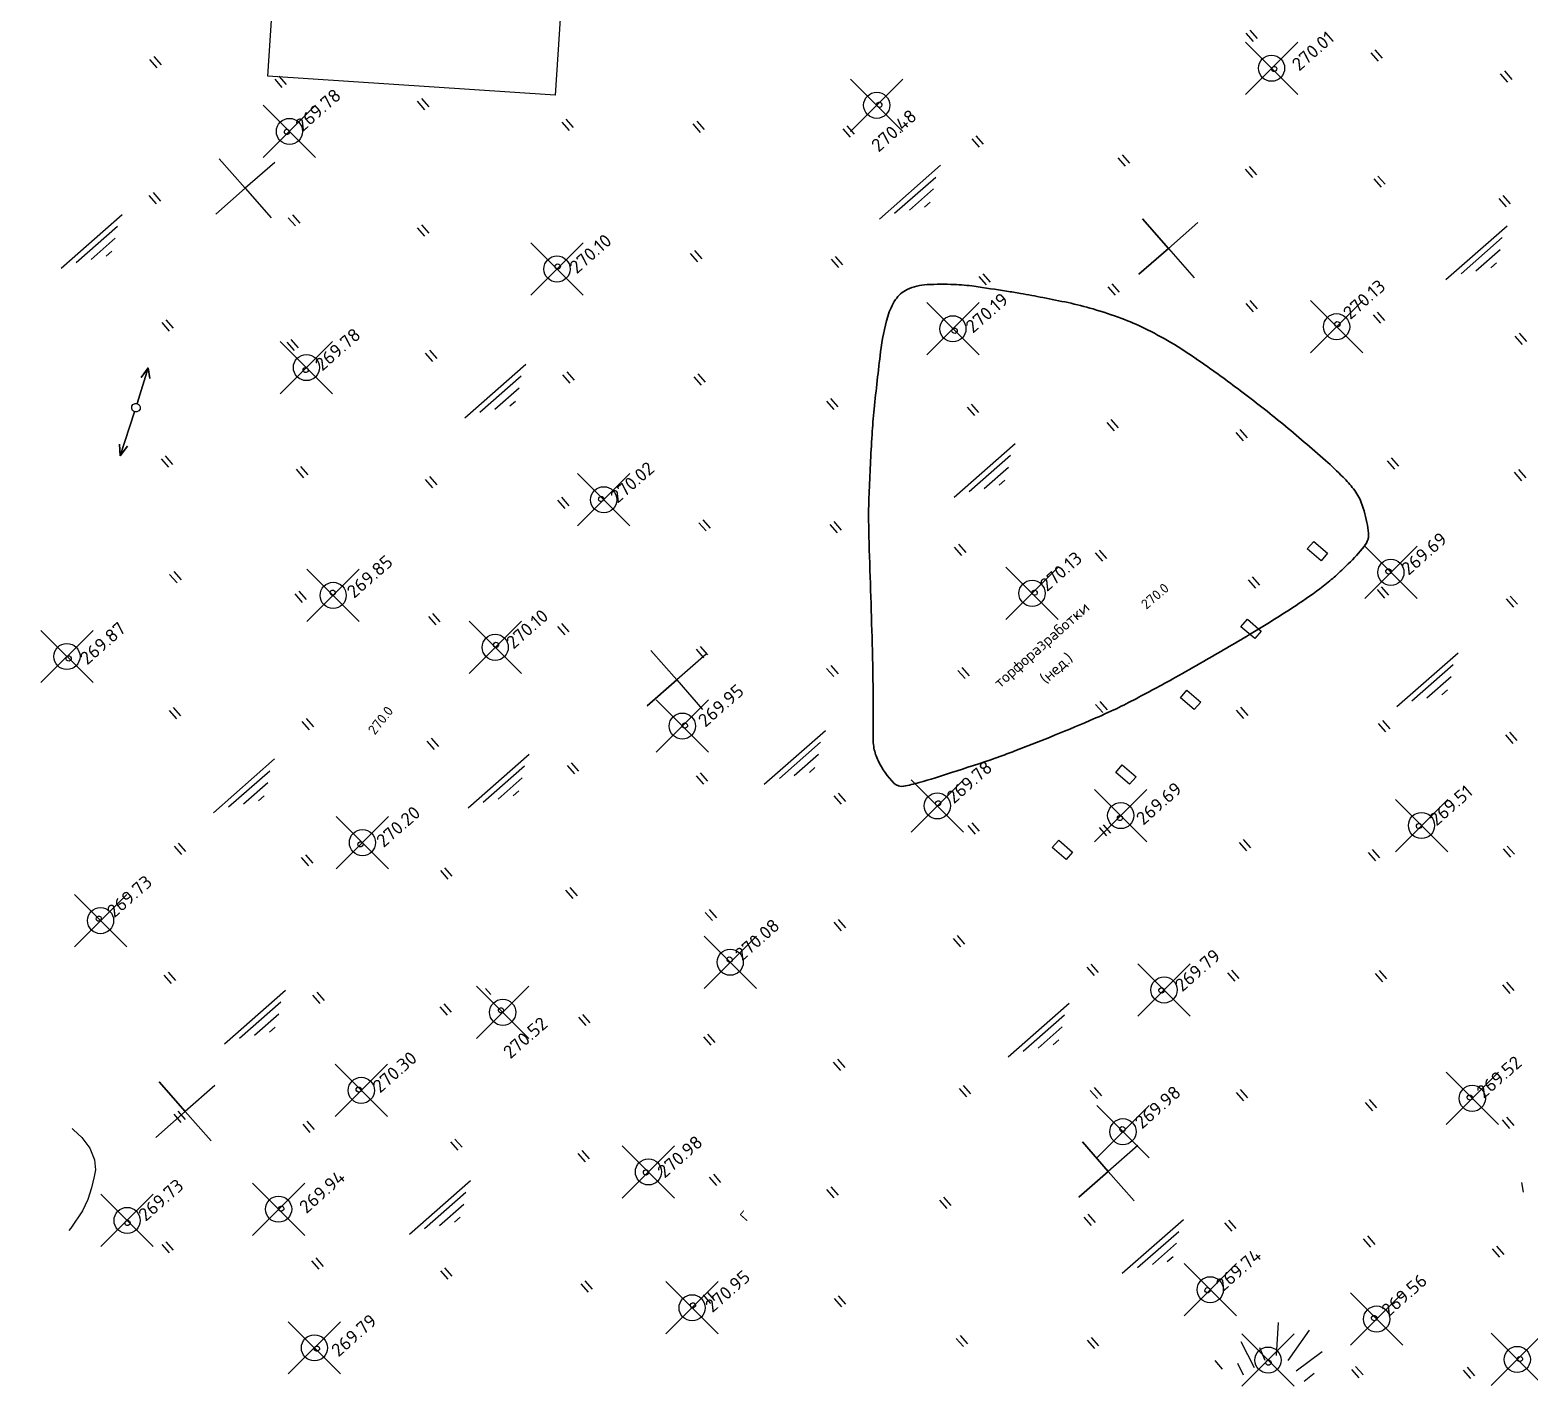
# Model space of a CAD drawing. Header units: metres. Extents: x 35735 to 36074, y 36133 to 36366.
# Drawn here: x 35735 to 35849.6, y 36137.4 to 36241.9 of the extents above; entities that cross this region are included whole.
import ezdxf

# ---------------------------------------------------------------- set-up
doc = ezdxf.new("R2010")
doc.units = ezdxf.units.M
doc.header["$LTSCALE"] = 5
doc.header["$PDMODE"] = 35
doc.header["$PDSIZE"] = 2
for name, color, linetype in [('Рельеф', 7, 'Continuous'), ('Строения_сооружения', 4, 'Continuous'), ('Точки-рельеф', 7, 'Continuous')]:
    doc.layers.add(name, color=color, linetype=linetype)
doc.layers.add('Структурные линии', color=97, linetype='Continuous', lineweight=30)
doc.styles.get("Standard").update_dxf_attribs({"font": 'simplex.shx'})

msp = doc.modelspace()

# ---------------------------------------------------------------- linework, layer by layer
at = {"layer": 'Рельеф', "color": 7, "flags": 128}
for points in [[(35827.9, 36241.63), (35828.46, 36241)], [(35828.22, 36241.85), (35828.78, 36241.22)], [(35744.44, 36239.84), (35745, 36239.21)], [(35837.46, 36240.14), (35838.03, 36239.5)], [(35837.78, 36240.36), (35838.34, 36239.72)], [(35744.12, 36239.62), (35744.68, 36238.99)], [(35830.22, 36239.02), (35830.27, 36238.93), (35830.26, 36238.82), (35830.2, 36238.74), (35830.11, 36238.69), (35830.01, 36238.7), (35829.92, 36238.76), (35829.87, 36238.85), (35829.88, 36238.95), (35829.94, 36239.04), (35830.03, 36239.08), (35830.13, 36239.08), (35830.22, 36239.02)], [(35847.36, 36238.52), (35847.92, 36237.88)], [(35847.68, 36238.74), (35848.24, 36238.1)], [(35753.68, 36238.12), (35754.24, 36237.49)], [(35754, 36238.34), (35754.56, 36237.71)], [(35764.58, 36236.42), (35765.14, 36235.78)], [(35764.9, 36236.64), (35765.46, 36236)], [(35800.05, 36236.29), (35800.1, 36236.2), (35800.09, 36236.09), (35800.03, 36236.01), (35799.94, 36235.96), (35799.84, 36235.97), (35799.75, 36236.03), (35799.7, 36236.12), (35799.71, 36236.22), (35799.77, 36236.31), (35799.86, 36236.35), (35799.96, 36236.35), (35800.05, 36236.29)], [(35775.94, 36235.06), (35776.5, 36234.42)], [(35754.76, 36234.21), (35754.81, 36234.12), (35754.8, 36234.02), (35754.75, 36233.93), (35754.65, 36233.89), (35754.55, 36233.89), (35754.46, 36233.95), (35754.42, 36234.04), (35754.42, 36234.15), (35754.48, 36234.23), (35754.57, 36234.28), (35754.68, 36234.27), (35754.76, 36234.21)], [(35775.63, 36234.84), (35776.19, 36234.2)], [(35785.65, 36234.69), (35786.21, 36234.05)], [(35785.96, 36234.91), (35786.52, 36234.27)], [(35797.11, 36234.32), (35797.67, 36233.68)], [(35797.42, 36234.54), (35797.98, 36233.91)], [(35806.96, 36233.56), (35807.52, 36232.92)], [(35807.28, 36233.78), (35807.84, 36233.14)], [(35753.68, 36231.74), (35751.42, 36229.77), (35749.44, 36232.02), (35751.42, 36229.77), (35749.17, 36227.79), (35751.42, 36229.77), (35753.4, 36227.51)], [(35818.13, 36232.11), (35818.69, 36231.47)], [(35818.45, 36232.33), (35819.01, 36231.69)], [(35799.91, 36227.42), (35804.58, 36231.53)], [(35801.06, 36227.86), (35804.21, 36230.63)], [(35827.86, 36231.23), (35828.42, 36230.59)], [(35828.17, 36231.45), (35828.73, 36230.81)], [(35837.69, 36230.49), (35838.25, 36229.86)], [(35838, 36230.71), (35838.56, 36230.08)], [(35744.39, 36229.44), (35744.95, 36228.8)], [(35802.2, 36228.09), (35804.05, 36229.72)], [(35744.07, 36229.22), (35744.63, 36228.58)], [(35803.35, 36228.33), (35803.78, 36228.71)], [(35847.25, 36228.99), (35847.81, 36228.36)], [(35847.56, 36229.21), (35848.12, 36228.58)], [(35737.35, 36223.67), (35742.02, 36227.78)], [(35754.72, 36227.52), (35755.28, 36226.89)], [(35755.04, 36227.74), (35755.6, 36227.11)], [(35824.24, 36227.16), (35821.99, 36225.18), (35820.01, 36227.44), (35821.99, 36225.18), (35819.73, 36223.2), (35821.99, 36225.18), (35823.97, 36222.93)], [(35738.51, 36224.11), (35741.66, 36226.88)], [(35739.65, 36224.34), (35741.5, 36225.97)], [(35764.58, 36226.76), (35765.14, 36226.12)], [(35764.9, 36226.98), (35765.46, 36226.34)], [(35843.21, 36222.79), (35847.88, 36226.9)], [(35844.36, 36223.23), (35847.51, 36226)], [(35740.79, 36224.58), (35741.23, 36224.96)], [(35785.45, 36224.8), (35786.01, 36224.16)], [(35785.77, 36225.02), (35786.33, 36224.38)], [(35845.5, 36223.47), (35847.35, 36225.09)], [(35775.47, 36223.93), (35775.52, 36223.83), (35775.51, 36223.73), (35775.45, 36223.64), (35775.36, 36223.6), (35775.26, 36223.6), (35775.17, 36223.66), (35775.13, 36223.75), (35775.13, 36223.86), (35775.19, 36223.94), (35775.28, 36223.99), (35775.39, 36223.98), (35775.47, 36223.93)], [(35796.21, 36224.35), (35796.77, 36223.71)], [(35796.52, 36224.57), (35797.08, 36223.93)], [(35846.65, 36223.7), (35847.08, 36224.08)], [(35807.51, 36223.02), (35808.07, 36222.38)], [(35807.82, 36223.24), (35808.38, 36222.6)], [(35817.68, 36222.47), (35818.24, 36221.83)], [(35817.36, 36222.25), (35817.93, 36221.61)], [(35827.91, 36220.97), (35828.47, 36220.33)], [(35828.23, 36221.19), (35828.79, 36220.55)], [(35837.95, 36220.31), (35838.51, 36219.67)], [(35745.05, 36219.5), (35745.61, 36218.86)], [(35745.36, 36219.72), (35745.92, 36219.08)], [(35805.8, 36219.01), (35805.85, 36218.92), (35805.84, 36218.82), (35805.78, 36218.73), (35805.69, 36218.68), (35805.59, 36218.69), (35805.5, 36218.75), (35805.45, 36218.84), (35805.46, 36218.94), (35805.52, 36219.03), (35805.61, 36219.08), (35805.71, 36219.07), (35805.8, 36219.01)], [(35835.06, 36219.51), (35835.11, 36219.42), (35835.1, 36219.32), (35835.04, 36219.23), (35834.95, 36219.18), (35834.85, 36219.19), (35834.76, 36219.25), (35834.71, 36219.34), (35834.72, 36219.44), (35834.78, 36219.53), (35834.87, 36219.58), (35834.98, 36219.57), (35835.06, 36219.51)], [(35837.64, 36220.09), (35838.2, 36219.45)], [(35754.61, 36218), (35755.17, 36217.36)], [(35754.92, 36218.22), (35755.48, 36217.58)], [(35848.48, 36218.47), (35849.04, 36217.83)], [(35848.8, 36218.69), (35849.36, 36218.05)], [(35765.19, 36217.18), (35765.75, 36216.54)], [(35765.51, 36217.4), (35766.07, 36216.76)], [(35743.32, 36213.22), (35743.4, 36213.07), (35743.39, 36212.9), (35743.29, 36212.76), (35743.14, 36212.68), (35742.97, 36212.69), (35741.86, 36209.31), (35741.83, 36210.22), (35741.86, 36209.31), (35742.44, 36210.05), (35741.86, 36209.31), (35742.97, 36212.69), (35742.82, 36212.79), (35742.75, 36212.94), (35742.76, 36213.11), (35742.85, 36213.25), (35743.01, 36213.33), (35743.18, 36213.32), (35744.01, 36216.04), (35743.47, 36215.31), (35744.01, 36216.04), (35744.15, 36215.23), (35744.01, 36216.04), (35743.18, 36213.32), (35743.32, 36213.22)], [(35756.2, 36216.02), (35756.25, 36215.92), (35756.24, 36215.82), (35756.18, 36215.73), (35756.09, 36215.69), (35755.99, 36215.69), (35755.9, 36215.75), (35755.85, 36215.85), (35755.86, 36215.95), (35755.92, 36216.03), (35756.01, 36216.08), (35756.11, 36216.07), (35756.2, 36216.02)], [(35768.22, 36212.22), (35772.89, 36216.33)], [(35776.01, 36215.74), (35776.57, 36215.1)], [(35786.03, 36215.59), (35786.59, 36214.95)], [(35769.37, 36212.66), (35772.53, 36215.43)], [(35770.52, 36212.89), (35772.36, 36214.52)], [(35775.69, 36215.52), (35776.25, 36214.88)], [(35785.72, 36215.37), (35786.28, 36214.73)], [(35771.66, 36213.13), (35772.09, 36213.51)], [(35795.85, 36213.49), (35796.41, 36212.85)], [(35796.17, 36213.71), (35796.73, 36213.07)], [(35806.61, 36213.04), (35807.17, 36212.4)], [(35806.92, 36213.26), (35807.48, 36212.62)], [(35817.29, 36211.88), (35817.85, 36211.24)], [(35817.6, 36212.1), (35818.16, 36211.46)], [(35827.15, 36211.11), (35827.71, 36210.47)], [(35827.46, 36211.33), (35828.02, 36210.69)], [(35805.61, 36206.16), (35810.29, 36210.27)], [(35745, 36209.09), (35745.56, 36208.45)], [(35745.31, 36209.31), (35745.87, 36208.67)], [(35806.77, 36206.6), (35809.92, 36209.37)], [(35838.71, 36208.94), (35839.27, 36208.31)], [(35839.02, 36209.16), (35839.58, 36208.53)], [(35755.33, 36208.29), (35755.89, 36207.65)], [(35755.65, 36208.51), (35756.21, 36207.87)], [(35765.51, 36207.74), (35766.07, 36207.1)], [(35807.91, 36206.83), (35809.76, 36208.45)], [(35848.43, 36208.06), (35848.99, 36207.42)], [(35848.75, 36208.28), (35849.31, 36207.64)], [(35765.19, 36207.52), (35765.75, 36206.88)], [(35809.05, 36207.07), (35809.49, 36207.45)], [(35775.3, 36205.93), (35775.86, 36205.29)], [(35775.61, 36206.15), (35776.17, 36205.51)], [(35778.79, 36206.15), (35778.84, 36206.06), (35778.83, 36205.96), (35778.77, 36205.87), (35778.68, 36205.82), (35778.58, 36205.83), (35778.49, 36205.89), (35778.44, 36205.98), (35778.45, 36206.08), (35778.51, 36206.17), (35778.6, 36206.22), (35778.7, 36206.21), (35778.79, 36206.15)], [(35786.09, 36204.21), (35786.65, 36203.58)], [(35786.41, 36204.43), (35786.97, 36203.8)], [(35796.43, 36204.29), (35796.99, 36203.65)], [(35796.12, 36204.06), (35796.68, 36203.43)], [(35805.63, 36202.35), (35806.19, 36201.71)], [(35805.95, 36202.57), (35806.51, 36201.93)], [(35816.39, 36201.9), (35816.95, 36201.26)], [(35816.7, 36202.12), (35817.27, 36201.48)], [(35745.65, 36200.26), (35746.22, 36199.62)], [(35745.97, 36200.48), (35746.53, 36199.84)], [(35828.08, 36199.85), (35828.64, 36199.21)], [(35828.4, 36200.07), (35828.96, 36199.43)], [(35838.96, 36200.61), (35839.01, 36200.52), (35839, 36200.41), (35838.94, 36200.33), (35838.85, 36200.28), (35838.75, 36200.29), (35838.66, 36200.34), (35838.61, 36200.44), (35838.62, 36200.54), (35838.68, 36200.63), (35838.77, 36200.67), (35838.87, 36200.67), (35838.96, 36200.61)], [(35755.21, 36198.76), (35755.78, 36198.12)], [(35755.53, 36198.98), (35756.09, 36198.34)], [(35758.26, 36198.98), (35758.3, 36198.89), (35758.3, 36198.78), (35758.24, 36198.7), (35758.15, 36198.65), (35758.04, 36198.66), (35757.96, 36198.71), (35757.91, 36198.81), (35757.92, 36198.91), (35757.97, 36199), (35758.07, 36199.04), (35758.17, 36199.04), (35758.26, 36198.98)], [(35811.92, 36198.98), (35811.96, 36198.89), (35811.95, 36198.79), (35811.9, 36198.7), (35811.8, 36198.66), (35811.7, 36198.66), (35811.62, 36198.72), (35811.57, 36198.81), (35811.58, 36198.92), (35811.63, 36199), (35811.73, 36199.05), (35811.83, 36199.04), (35811.92, 36198.98)], [(35837.94, 36199.09), (35838.5, 36198.45)], [(35838.26, 36199.31), (35838.82, 36198.67)], [(35848.12, 36198.6), (35848.68, 36197.97)], [(35765.75, 36197.26), (35766.31, 36196.62)], [(35847.81, 36198.38), (35848.37, 36197.74)], [(35765.44, 36197.04), (35766, 36196.4)], [(35775.3, 36196.27), (35775.86, 36195.64)], [(35775.61, 36196.49), (35776.17, 36195.86)], [(35770.76, 36195), (35770.8, 36194.91), (35770.8, 36194.81), (35770.74, 36194.72), (35770.65, 36194.68), (35770.54, 36194.68), (35770.46, 36194.74), (35770.41, 36194.83), (35770.42, 36194.94), (35770.48, 36195.02), (35770.57, 36195.07), (35770.67, 36195.06), (35770.76, 36195)], [(35738.08, 36193.96), (35738.13, 36193.87), (35738.12, 36193.77), (35738.06, 36193.68), (35737.97, 36193.63), (35737.87, 36193.64), (35737.78, 36193.7), (35737.74, 36193.79), (35737.74, 36193.89), (35737.8, 36193.98), (35737.89, 36194.03), (35738, 36194.02), (35738.08, 36193.96)], [(35786.67, 36194.17), (35784.41, 36192.19), (35782.43, 36194.45), (35784.41, 36192.19), (35782.16, 36190.21), (35784.41, 36192.19), (35786.39, 36189.94)], [(35785.89, 36194.53), (35786.45, 36193.89)], [(35786.21, 36194.75), (35786.77, 36194.11)], [(35839.45, 36190.16), (35844.13, 36194.26)], [(35795.87, 36193.07), (35796.43, 36192.44)], [(35796.19, 36193.29), (35796.75, 36192.66)], [(35805.9, 36192.92), (35806.46, 36192.29)], [(35806.21, 36193.14), (35806.77, 36192.51)], [(35840.61, 36190.59), (35843.76, 36193.36)], [(35841.75, 36190.83), (35843.6, 36192.45)], [(35816.74, 36190.54), (35817.3, 36189.91)], [(35842.89, 36191.06), (35843.33, 36191.44)], [(35745.61, 36189.85), (35746.17, 36189.21)], [(35745.92, 36190.07), (35746.48, 36189.44)], [(35756.08, 36189.23), (35756.64, 36188.6)], [(35816.43, 36190.32), (35816.99, 36189.69)], [(35827.18, 36189.88), (35827.74, 36189.24)], [(35827.5, 36190.1), (35828.06, 36189.46)], [(35755.76, 36189.01), (35756.32, 36188.38)], [(35785.19, 36188.83), (35785.24, 36188.74), (35785.23, 36188.64), (35785.17, 36188.55), (35785.08, 36188.5), (35784.98, 36188.51), (35784.89, 36188.57), (35784.84, 36188.66), (35784.85, 36188.76), (35784.91, 36188.85), (35785, 36188.9), (35785.1, 36188.89), (35785.19, 36188.83)], [(35791.1, 36184.21), (35795.78, 36188.32)], [(35838.03, 36188.86), (35838.59, 36188.22)], [(35838.35, 36189.08), (35838.91, 36188.44)], [(35848.07, 36188.2), (35848.63, 36187.56)], [(35765.32, 36187.51), (35765.88, 36186.88)], [(35765.64, 36187.73), (35766.2, 36187.1)], [(35792.26, 36184.65), (35795.41, 36187.42)], [(35847.76, 36187.98), (35848.32, 36187.34)], [(35749, 36182.04), (35753.67, 36186.15)], [(35768.46, 36182.41), (35773.14, 36186.52)], [(35776.35, 36185.86), (35776.91, 36185.22)], [(35793.4, 36184.88), (35795.25, 36186.51)], [(35750.15, 36182.48), (35753.31, 36185.25)], [(35769.62, 36182.85), (35772.77, 36185.62)], [(35770.76, 36183.08), (35772.61, 36184.71)], [(35776.03, 36185.64), (35776.59, 36185)], [(35785.89, 36184.87), (35786.45, 36184.23)], [(35786.21, 36185.09), (35786.77, 36184.45)], [(35794.55, 36185.12), (35794.98, 36185.5)], [(35751.3, 36182.71), (35753.15, 36184.34)], [(35771.9, 36183.32), (35772.34, 36183.7)], [(35796.75, 36183.54), (35797.31, 36182.9)], [(35752.44, 36182.95), (35752.87, 36183.33)], [(35796.43, 36183.32), (35796.99, 36182.68)], [(35804.54, 36182.88), (35804.59, 36182.79), (35804.58, 36182.69), (35804.53, 36182.6), (35804.43, 36182.56), (35804.33, 36182.56), (35804.24, 36182.62), (35804.2, 36182.71), (35804.21, 36182.82), (35804.26, 36182.9), (35804.36, 36182.95), (35804.46, 36182.94), (35804.54, 36182.88)], [(35806.98, 36181.27), (35807.54, 36180.63)], [(35818.43, 36181.76), (35818.48, 36181.67), (35818.47, 36181.57), (35818.41, 36181.48), (35818.32, 36181.44), (35818.22, 36181.44), (35818.13, 36181.5), (35818.09, 36181.59), (35818.09, 36181.7), (35818.15, 36181.78), (35818.24, 36181.83), (35818.35, 36181.82), (35818.43, 36181.76)], [(35841.3, 36181.15), (35841.34, 36181.06), (35841.33, 36180.96), (35841.28, 36180.87), (35841.18, 36180.82), (35841.08, 36180.83), (35840.99, 36180.89), (35840.95, 36180.98), (35840.96, 36181.09), (35841.01, 36181.17), (35841.11, 36181.22), (35841.21, 36181.21), (35841.3, 36181.15)], [(35806.67, 36181.05), (35807.23, 36180.41)], [(35816.69, 36180.9), (35817.25, 36180.26)], [(35817.01, 36181.12), (35817.57, 36180.48)], [(35745.99, 36179.49), (35746.55, 36178.85)], [(35746.3, 36179.71), (35746.86, 36179.07)], [(35760.39, 36179.75), (35760.44, 36179.66), (35760.43, 36179.56), (35760.37, 36179.47), (35760.28, 36179.43), (35760.17, 36179.43), (35760.09, 36179.49), (35760.04, 36179.58), (35760.05, 36179.69), (35760.11, 36179.77), (35760.2, 36179.82), (35760.3, 36179.81), (35760.39, 36179.75)], [(35827.41, 36179.77), (35827.97, 36179.13)], [(35827.72, 36179.99), (35828.28, 36179.35)], [(35837.27, 36179), (35837.83, 36178.36)], [(35837.58, 36179.22), (35838.14, 36178.58)], [(35847.57, 36179.27), (35848.13, 36178.64)], [(35847.89, 36179.49), (35848.45, 36178.86)], [(35755.71, 36178.61), (35756.27, 36177.97)], [(35756.03, 36178.83), (35756.59, 36178.19)], [(35766.67, 36177.83), (35767.23, 36177.19)], [(35766.36, 36177.61), (35766.92, 36176.97)], [(35775.92, 36176.11), (35776.48, 36175.47)], [(35776.23, 36176.33), (35776.79, 36175.69)], [(35786.58, 36174.42), (35787.14, 36173.79)], [(35786.89, 36174.64), (35787.45, 36174.01)], [(35740.39, 36174.07), (35740.43, 36173.98), (35740.43, 36173.88), (35740.37, 36173.79), (35740.28, 36173.74), (35740.17, 36173.75), (35740.09, 36173.81), (35740.04, 36173.9), (35740.05, 36174), (35740.11, 36174.09), (35740.2, 36174.14), (35740.3, 36174.13), (35740.39, 36174.07)], [(35796.43, 36173.66), (35796.99, 36173.02)], [(35796.75, 36173.88), (35797.31, 36173.24)], [(35805.54, 36172.42), (35806.1, 36171.78)], [(35805.86, 36172.64), (35806.42, 36172)], [(35788.61, 36170.94), (35788.66, 36170.85), (35788.65, 36170.74), (35788.59, 36170.66), (35788.5, 36170.61), (35788.4, 36170.62), (35788.31, 36170.68), (35788.26, 36170.77), (35788.27, 36170.87), (35788.33, 36170.96), (35788.42, 36171.01), (35788.52, 36171), (35788.61, 36170.94)], [(35745.54, 36169.85), (35746.1, 36169.21)], [(35815.75, 36170.24), (35816.31, 36169.6)], [(35816.07, 36170.46), (35816.63, 36169.82)], [(35826.51, 36169.79), (35827.07, 36169.15)], [(35826.82, 36170.01), (35827.38, 36169.37)], [(35837.8, 36169.75), (35838.36, 36169.11)], [(35838.11, 36169.97), (35838.67, 36169.33)], [(35745.22, 36169.63), (35745.78, 36168.99)], [(35821.61, 36168.58), (35821.66, 36168.49), (35821.65, 36168.38), (35821.59, 36168.3), (35821.5, 36168.25), (35821.4, 36168.26), (35821.31, 36168.32), (35821.26, 36168.41), (35821.27, 36168.51), (35821.33, 36168.6), (35821.42, 36168.64), (35821.53, 36168.64), (35821.61, 36168.58)], [(35847.52, 36168.87), (35848.08, 36168.23)], [(35847.84, 36169.09), (35848.4, 36168.45)], [(35749.85, 36164.36), (35754.52, 36168.47)], [(35751, 36164.8), (35754.16, 36167.57)], [(35756.58, 36168.09), (35757.14, 36167.45)], [(35756.9, 36168.31), (35757.46, 36167.67)], [(35809.74, 36163.38), (35814.41, 36167.49)], [(35752.15, 36165.04), (35754, 36166.66)], [(35766.31, 36167.2), (35766.87, 36166.57)], [(35766.62, 36167.42), (35767.18, 36166.79)], [(35771.13, 36167.06), (35771.17, 36166.97), (35771.16, 36166.86), (35771.11, 36166.78), (35771.01, 36166.73), (35770.91, 36166.74), (35770.83, 36166.8), (35770.78, 36166.89), (35770.79, 36166.99), (35770.84, 36167.08), (35770.94, 36167.12), (35771.04, 36167.12), (35771.13, 36167.06)], [(35776.9, 36166.4), (35777.46, 36165.76)], [(35777.21, 36166.62), (35777.77, 36165.98)], [(35810.89, 36163.82), (35814.04, 36166.59)], [(35753.29, 36165.27), (35753.73, 36165.65)], [(35812.03, 36164.05), (35813.88, 36165.68)], [(35786.46, 36164.9), (35787.02, 36164.26)], [(35786.77, 36165.12), (35787.33, 36164.48)], [(35813.18, 36164.29), (35813.61, 36164.67)], [(35796.38, 36162.98), (35796.94, 36162.34)], [(35796.7, 36163.2), (35797.26, 36162.56)], [(35749.1, 36161.18), (35746.84, 36159.2), (35744.86, 36161.46), (35746.84, 36159.2), (35744.59, 36157.22), (35746.84, 36159.2), (35748.82, 36156.95)], [(35760.26, 36161), (35760.31, 36160.91), (35760.3, 36160.81), (35760.24, 36160.72), (35760.15, 36160.67), (35760.05, 36160.68), (35759.96, 36160.74), (35759.92, 36160.83), (35759.92, 36160.94), (35759.98, 36161.02), (35760.07, 36161.07), (35760.18, 36161.06), (35760.26, 36161)], [(35805.99, 36160.96), (35806.55, 36160.33)], [(35806.31, 36161.18), (35806.87, 36160.55)], [(35816.02, 36160.81), (35816.58, 36160.18)], [(35816.33, 36161.03), (35816.89, 36160.4)], [(35827.17, 36160.66), (35827.73, 36160.02)], [(35827.49, 36160.88), (35828.05, 36160.24)], [(35837.03, 36159.89), (35837.59, 36159.25)], [(35837.35, 36160.11), (35837.91, 36159.47)], [(35845.18, 36160.4), (35845.23, 36160.3), (35845.22, 36160.2), (35845.16, 36160.11), (35845.07, 36160.07), (35844.97, 36160.08), (35844.88, 36160.13), (35844.84, 36160.23), (35844.84, 36160.33), (35844.9, 36160.41), (35844.99, 36160.46), (35845.1, 36160.45), (35845.18, 36160.4)], [(35745.96, 36158.99), (35746.52, 36158.36)], [(35746.27, 36159.21), (35746.83, 36158.58)], [(35756.13, 36158.45), (35756.69, 36157.81)], [(35847.51, 36158.55), (35848.07, 36157.91)], [(35847.83, 36158.77), (35848.39, 36158.13)], [(35755.82, 36158.23), (35756.38, 36157.59)], [(35818.63, 36157.98), (35818.68, 36157.88), (35818.67, 36157.78), (35818.61, 36157.69), (35818.52, 36157.65), (35818.42, 36157.65), (35818.33, 36157.71), (35818.29, 36157.81), (35818.29, 36157.91), (35818.35, 36157.99), (35818.44, 36158.04), (35818.55, 36158.03), (35818.63, 36157.98)], [(35767.12, 36156.87), (35767.68, 36156.24)], [(35767.44, 36157.09), (35768, 36156.46)], [(35777.17, 36156.21), (35777.73, 36155.57)], [(35819.66, 36156.6), (35817.4, 36154.62), (35815.42, 36156.88), (35817.4, 36154.62), (35815.15, 36152.64), (35817.4, 36154.62), (35819.38, 36152.37)], [(35776.85, 36155.99), (35777.41, 36155.35)], [(35763.98, 36149.82), (35768.66, 36153.93)], [(35782.21, 36154.67), (35782.25, 36154.58), (35782.25, 36154.47), (35782.19, 36154.39), (35782.1, 36154.34), (35781.99, 36154.35), (35781.91, 36154.41), (35781.86, 36154.5), (35781.87, 36154.6), (35781.93, 36154.69), (35782.02, 36154.73), (35782.12, 36154.73), (35782.21, 36154.67)], [(35786.89, 36154.18), (35787.45, 36153.55)], [(35787.21, 36154.4), (35787.77, 36153.77)], [(35765.14, 36150.26), (35768.29, 36153.03)], [(35795.87, 36153.23), (35796.43, 36152.59)], [(35796.19, 36153.45), (35796.75, 36152.81)], [(35804.81, 36152.64), (35805.37, 36152)], [(35754.33, 36151.9), (35754.37, 36151.81), (35754.37, 36151.7), (35754.31, 36151.62), (35754.22, 36151.57), (35754.11, 36151.58), (35754.03, 36151.64), (35753.98, 36151.73), (35753.99, 36151.83), (35754.04, 36151.92), (35754.14, 36151.96), (35754.24, 36151.96), (35754.33, 36151.9)], [(35766.28, 36150.49), (35768.13, 36152.12)], [(35804.49, 36152.42), (35805.05, 36151.78)], [(35742.59, 36150.81), (35742.63, 36150.72), (35742.63, 36150.61), (35742.57, 36150.53), (35742.48, 36150.48), (35742.37, 36150.49), (35742.29, 36150.54), (35742.24, 36150.64), (35742.25, 36150.74), (35742.3, 36150.83), (35742.4, 36150.87), (35742.5, 36150.87), (35742.59, 36150.81)], [(35767.42, 36150.73), (35767.86, 36151.11)], [(35815.52, 36151.13), (35816.08, 36150.49)], [(35815.83, 36151.35), (35816.39, 36150.71)], [(35818.47, 36146.83), (35823.15, 36150.93)], [(35826.27, 36150.68), (35826.83, 36150.04)], [(35826.59, 36150.9), (35827.15, 36150.26)], [(35745.37, 36149.24), (35745.93, 36148.6)], [(35819.63, 36147.27), (35822.78, 36150.03)], [(35820.77, 36147.5), (35822.62, 36149.12)], [(35836.89, 36149.46), (35837.45, 36148.82)], [(35837.2, 36149.68), (35837.76, 36149.04)], [(35745.06, 36149.02), (35745.62, 36148.38)], [(35756.82, 36148), (35757.38, 36147.36)], [(35821.91, 36147.73), (35822.35, 36148.11)], [(35846.75, 36148.69), (35847.31, 36148.05)], [(35847.06, 36148.91), (35847.62, 36148.27)], [(35756.5, 36147.78), (35757.06, 36147.14)], [(35766.36, 36147.02), (35766.92, 36146.38)], [(35766.67, 36147.24), (35767.23, 36146.6)], [(35777.07, 36146.03), (35777.63, 36145.39)], [(35777.39, 36146.25), (35777.95, 36145.61)], [(35825.14, 36145.67), (35825.19, 36145.57), (35825.18, 36145.47), (35825.12, 36145.38), (35825.03, 36145.34), (35824.93, 36145.34), (35824.84, 36145.4), (35824.79, 36145.49), (35824.8, 36145.6), (35824.86, 36145.68), (35824.95, 36145.73), (35825.05, 36145.72), (35825.14, 36145.67)], [(35785.8, 36144.51), (35785.85, 36144.42), (35785.84, 36144.32), (35785.78, 36144.23), (35785.69, 36144.18), (35785.59, 36144.19), (35785.5, 36144.25), (35785.46, 36144.34), (35785.46, 36144.44), (35785.52, 36144.53), (35785.61, 36144.58), (35785.72, 36144.57), (35785.8, 36144.51)], [(35786.43, 36145.17), (35786.99, 36144.53)], [(35786.75, 36145.39), (35787.31, 36144.75)], [(35796.45, 36144.89), (35797.01, 36144.26)], [(35796.76, 36145.11), (35797.32, 36144.48)], [(35837.87, 36143.53), (35837.92, 36143.44), (35837.91, 36143.33), (35837.85, 36143.25), (35837.76, 36143.2), (35837.66, 36143.21), (35837.57, 36143.27), (35837.52, 36143.36), (35837.53, 36143.46), (35837.59, 36143.55), (35837.68, 36143.59), (35837.78, 36143.59), (35837.87, 36143.53)], [(35830.26, 36140.55), (35830.4, 36143.06)], [(35831.14, 36140.15), (35832.78, 36142.47)], [(35757.06, 36141.2), (35757.11, 36141.11), (35757.1, 36141), (35757.04, 36140.92), (35756.95, 36140.87), (35756.85, 36140.88), (35756.76, 36140.94), (35756.71, 36141.03), (35756.72, 36141.13), (35756.78, 36141.22), (35756.87, 36141.26), (35756.97, 36141.26), (35757.06, 36141.2)], [(35805.76, 36141.85), (35806.32, 36141.22)], [(35806.07, 36142.07), (35806.63, 36141.44)], [(35815.78, 36141.71), (35816.34, 36141.07)], [(35816.1, 36141.93), (35816.66, 36141.29)], [(35828.57, 36139.59), (35827.55, 36141.58)], [(35829.4, 36140.15), (35828.99, 36141.13)], [(35825.55, 36140.15), (35826.11, 36139.51)], [(35829.8, 36140.13), (35829.84, 36140.04), (35829.84, 36139.93), (35829.78, 36139.85), (35829.69, 36139.8), (35829.58, 36139.81), (35829.5, 36139.86), (35829.45, 36139.96), (35829.46, 36140.06), (35829.52, 36140.15), (35829.61, 36140.19), (35829.71, 36140.19), (35829.8, 36140.13)], [(35831.77, 36139.38), (35833.75, 36140.85)], [(35849.01, 36140.41), (35849.06, 36140.31), (35849.05, 36140.21), (35848.99, 36140.13), (35848.9, 36140.08), (35848.8, 36140.09), (35848.71, 36140.14), (35848.66, 36140.24), (35848.67, 36140.34), (35848.73, 36140.43), (35848.82, 36140.47), (35848.92, 36140.46), (35849.01, 36140.41)], [(35827.74, 36139.03), (35827.31, 36139.94)], [(35832.37, 36138.57), (35833.14, 36139.2)], [(35835.99, 36139.48), (35836.55, 36138.84)], [(35836.3, 36139.7), (35836.87, 36139.06)], [(35844.52, 36139.42), (35845.08, 36138.78)], [(35844.84, 36139.64), (35845.4, 36139)]]:
    msp.add_lwpolyline(points, dxfattribs=at)
for points in [[(35832.61, 36202.2), (35833.11, 36202.78), (35834.16, 36201.87), (35833.66, 36201.3)], [(35827.53, 36196.25), (35828.03, 36196.83), (35829.08, 36195.92), (35828.59, 36195.35)], [(35822.91, 36190.83), (35823.41, 36191.4), (35824.46, 36190.49), (35823.97, 36189.92)], [(35817.97, 36185.11), (35818.47, 36185.69), (35819.52, 36184.78), (35819.03, 36184.21)], [(35813.12, 36179.37), (35813.61, 36179.94), (35814.67, 36179.03), (35814.17, 36178.46)]]:
    msp.add_lwpolyline(points, close=True, dxfattribs=at)
at = {"layer": 'Рельеф', "color": 7}
for points in [[(35770.2, 36168.14), (35769.79, 36168.6)], [(35848.98, 36153.76), (35849.11, 36153.03)]]:
    msp.add_lwpolyline(points, dxfattribs=at)
at = {"layer": 'Рельеф', "color": 7, "elevation": 269.5}
for points in [[(35738.31, 36157.79), (35738.31, 36157.79), (35738.93, 36157.2), (35739.54, 36156.4), (35739.91, 36155.49), (35739.99, 36154.75), (35739.88, 36154.23), (35739.69, 36153.35), (35739.41, 36152.48), (35739, 36151.6), (35738.1, 36150.29), (35737.94, 36150.11)], [(35738.2, 36157.9), (35738.31, 36157.79)]]:
    msp.add_lwpolyline(points, dxfattribs=at)
at = {"layer": 'Строения_сооружения'}
msp.add_polyline3d([(35753.16, 36238.34, 270.5), (35758.31, 36316.92, 270.7), (35780.28, 36315.48, 270.6), (35779.51, 36303.8, 270.4), (35775.13, 36236.9, 270.5), (35753.16, 36238.34, 270.5)], dxfattribs=at)
at = {"layer": 'Структурные линии', "flags": 128}
msp.add_lwpolyline([(35799.43, 36188.04, 0.001771), (35799.41, 36192.24, 0.004428), (35799.38, 36193.92, 0.002433), (35799.13, 36202.13, -0.008075), (35799.08, 36204.6, -0.011297), (35799.11, 36206.37, -0.004362), (35799.34, 36210.94, -0.010952), (35799.5, 36212.89, -0.004865), (35799.99, 36217.26, -0.039209), (35800.54, 36219.98, -0.077385), (35801.14, 36221.26, -0.135615), (35802.02, 36222.03, -0.09959), (35803.55, 36222.41, -0.020535), (35805.61, 36222.42, -0.027359), (35807.15, 36222.28, -0.002231), (35809.63, 36221.91, -0.005188), (35810.69, 36221.73, -0.004276), (35812.4, 36221.42, -0.003818), (35814.32, 36221.03, -0.019841), (35816.23, 36220.55, -0.01687), (35818.43, 36219.82, -0.025681), (35820.15, 36219.08, -0.021006), (35822.17, 36217.99, -0.016034), (35824.38, 36216.56, -0.01087), (35827.51, 36214.29, -0.009911), (35830.73, 36211.76, -0.009441), (35834, 36208.96, -0.016625), (35835.35, 36207.69, -0.025782), (35836.14, 36206.79, -0.078042), (35836.73, 36205.76, -0.050904), (35837.2, 36204.01, -0.029901), (35837.29, 36203.21, -0.087298), (35837.25, 36202.94, -0.092524), (35836.95, 36202.39, -0.031753), (35835.74, 36201.06, -0.005864), (35834.76, 36200.13, -0.014476), (35834.34, 36199.77, -0.024263), (35832.25, 36198.22, -0.013089), (35828.18, 36195.65, -0.003006), (35824.67, 36193.59, -0.004971), (35822.52, 36192.37, -0.005089), (35819.32, 36190.65, -0.011109), (35817.83, 36189.9, -0.00919), (35815.99, 36189.08, -0.005534), (35812.9, 36187.8, -0.002712), (35810.26, 36186.76, -0.005897), (35809.04, 36186.3, -0.006963), (35808.76, 36186.2, -0.000585), (35805.42, 36185.1, -0.00999), (35802.93, 36184.34, -0.021541), (35801.75, 36184.06, -0.250874), (35801.04, 36184.28, -0.081701), (35799.8, 36186.03, -0.068114), (35799.49, 36186.98, -0.063112), (35799.43, 36188.04)], format="xyb", dxfattribs=at)
at = {"layer": 'Точки-рельеф', "color": 7}
for p in [(35829.88, 36238.95, 270.01), (35799.7, 36236.12, 270.48), (35754.81, 36234.12, 269.78), (35775.26, 36223.6, 270.1), (35805.52, 36219.03, 270.19), (35834.85, 36219.19, 270.13), (35756.11, 36216.07, 269.78), (35778.83, 36205.96, 270.02), (35839, 36200.41, 269.69), (35758.15, 36198.65, 269.85), (35811.57, 36198.81, 270.13), (35770.54, 36194.68, 270.1), (35737.8, 36193.98, 269.87), (35784.84, 36188.66, 269.95), (35804.33, 36182.56, 269.78), (35818.35, 36181.82, 269.69), (35841.34, 36181.06, 269.51), (35760.39, 36179.75, 270.2), (35740.37, 36173.79, 269.73), (35788.5, 36170.61, 270.08), (35821.66, 36168.49, 269.79), (35771.11, 36166.78, 270.52), (35760.3, 36160.81, 270.3), (35845.22, 36160.2, 269.52), (35818.52, 36157.65, 269.98), (35782.25, 36154.58, 270.98), (35753.98, 36151.73, 269.94), (35742.4, 36150.87, 269.73), (35825.19, 36145.57, 269.74), (35785.59, 36144.19, 270.95), (35837.91, 36143.33, 269.56), (35756.72, 36141.13, 269.79), (35829.61, 36140.19, 269.88), (35848.66, 36140.24, 269.37)]:
    msp.add_point(p, dxfattribs=at)

# ---------------------------------------------------------------- texts
at = {"layer": 'Рельеф', "color": 7}
for s, height, rotation, p in [('270.01', 1, 41.2849, (35831.98, 36238.68)), ('269.78', 1, 41.2849, (35755.81, 36234.05)), ('270.48', 1, 41.2849, (35799.83, 36232.48)), ('270.10', 1, 41.2849, (35776.76, 36223.18)), ('270.13', 1, 41.2849, (35835.89, 36219.68)), ('270.19', 1, 41.2849, (35807.04, 36218.64)), ('269.78', 1, 41.2849, (35757.31, 36215.75)), ('270.02', 1, 41.2849, (35779.88, 36205.64)), ('269.69', 1, 41.2849, (35840.34, 36200.13)), ('270.13', 1, 41.2849, (35812.71, 36198.89)), ('269.85', 1, 41.2849, (35759.74, 36198.37)), ('270.0', 0.75, 40.3849, (35820.3, 36197.54)), ('270.10', 1, 41.2849, (35771.92, 36194.49)), ('торфоразработки', 0.8419, 41.2849, (35809.1, 36191.51)), ('269.87', 1, 41.2849, (35739.34, 36193.28)), ('(нед.)', 0.842, 41.2849, (35812.63, 36191.83)), ('269.95', 1, 41.2849, (35786.59, 36188.52)), ('270.0', 0.75, 51.7849, (35761.33, 36187.93)), ('269.78', 1, 41.2849, (35805.59, 36182.67)), ('269.69', 1, 41.2849, (35820.07, 36181.03)), ('269.51', 1, 41.2849, (35842.48, 36180.97)), ('270.20', 1, 41.2849, (35762, 36179.32)), ('269.73', 1, 41.2849, (35741.41, 36173.95)), ('270.08', 1, 41.2849, (35789.4, 36170.65)), ('269.79', 1, 41.2849, (35823.04, 36168.29)), ('270.52', 1, 41.2849, (35771.69, 36163.17)), ('270.30', 1, 41.2849, (35761.72, 36160.55)), ('269.52', 1, 41.2849, (35846.09, 36160.14)), ('269.98', 1, 41.2849, (35819.97, 36157.81)), ('270.98', 1, 41.2849, (35783.48, 36154.05)), ('269.73', 1, 41.2849, (35743.81, 36150.74)), ('269.94', 1, 41.2849, (35756.1, 36151.34)), ('Г', 0.75, 48.3849, (35789.72, 36150.74)), ('269.74', 1, 41.2849, (35826.16, 36145.38)), ('270.95', 1, 41.2849, (35787.13, 36143.77)), ('269.56', 1, 41.2849, (35838.82, 36143.45)), ('269.79', 1, 41.2849, (35758.55, 36140.38))]:
    msp.add_text(s, height=height, rotation=rotation, dxfattribs=at).set_placement(p)

doc.saveas('drawing.dxf')
